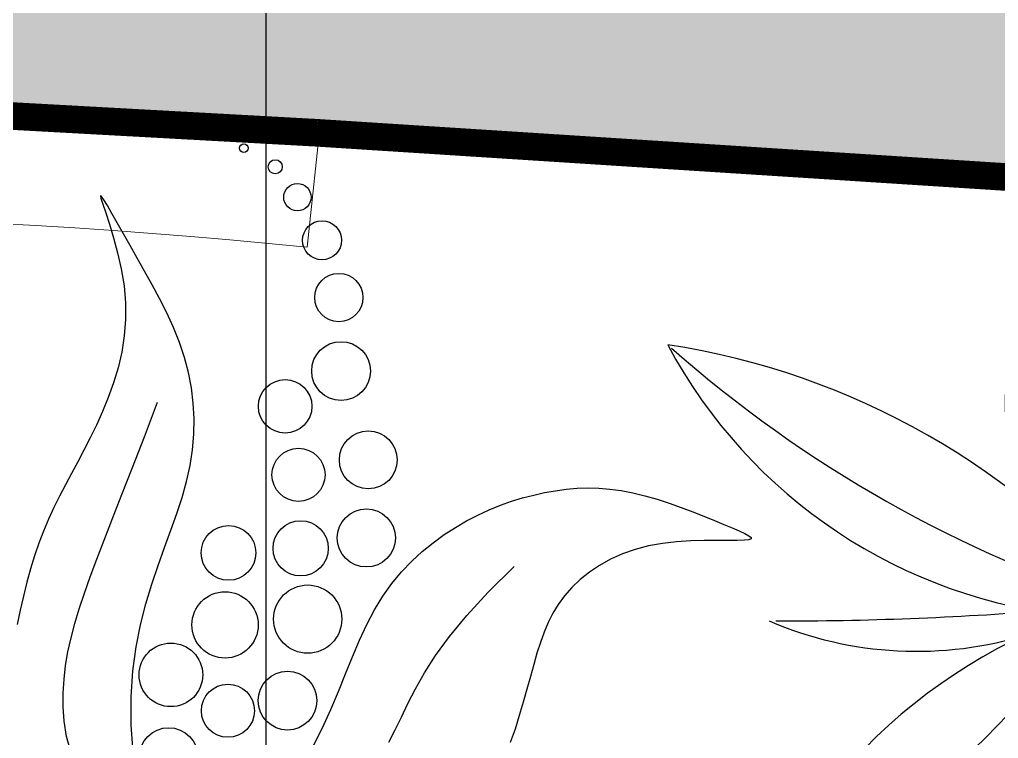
# Model space of a CAD drawing. Header units: millimetres. Extents: x -1030105 to 906887, y -616134 to 1220667.
# Drawn here: x -89436 to -87666, y 568212 to 569512 of the extents above; entities that cross this region are included whole.
import ezdxf
from ezdxf.enums import TextEntityAlignment as Align

# ---------------------------------------------------------------- set-up
doc = ezdxf.new("R2010")
doc.units = ezdxf.units.MM
doc.header["$MEASUREMENT"] = 0
doc.linetypes.add('CENTER', pattern=[2, 1.25, -0.25, 0.25, -0.25])
doc.linetypes.add('DASHED', pattern=[0.75, 0.5, -0.25])
doc.layers.add('A-Furniture', color=143, linetype='Continuous')
doc.layers.add('A-Tree', color=98, linetype='Continuous')
doc.layers.add('A-Wall', color=6, linetype='Continuous', lineweight=9)
doc.styles.add('Arial_Bold', font='arialbd.ttf')

# ---------------------------------------------------------------- blocks, each defined once
blk = doc.blocks.new('CAY8')
at = {"color": 0, "linetype": 'ByBlock'}
for p, q in [((228.54305596823, 579.7767229568726), (227.7849597916083, 579.9934766523456)), ((227.7849597916083, 579.9934766523456), (228.434608818885, 578.5095494208235)), ((228.434608818885, 578.5095494208235), (230.5576977554902, 575.1957228446499)), ((230.5649945906498, 578.0593684473224), (228.54305596823, 579.7767229568726)), ((230.5576977554902, 575.1957228446499), (233.9070890959138, 570.2062252904234)), ((233.7068729003095, 575.0414932372678), (230.5649945906498, 578.0593684473224)), ((237.824788138847, 570.923177440347), (233.7068729003095, 575.0414932372678)), ((233.9070890959138, 570.2062252904234), (238.1574372819105, 563.7661468222304)), ((242.7748375484898, 565.9045011694125), (237.824788138847, 570.923177440347)), ((238.1574372819105, 563.7661468222304), (242.9833967540562, 556.1005775022586)), ((248.4131183706795, 560.1855445386263), (242.7748375484898, 565.9045011694125)), ((242.9833967540562, 556.1005775022586), (248.059621954957, 547.4346073942015)), ((254.5957278474471, 553.966387661103), (248.4131183706795, 560.1855445386263)), ((261.1808487358376, 547.4148060442985), (254.5957278474471, 553.966387661103)), ((248.059621954957, 547.4346073942015), (253.0607673255818, 537.9933265614909)), ((268.0350058553759, 540.569356772643), (261.1808487358376, 547.4148060442985)), ((253.0607673255818, 537.9933265614909), (257.6614873077506, 528.0018250665762)), ((275.0268095418451, 533.4362923239914), (268.0350058553759, 540.569356772643)), ((282.0248701303735, 526.0218651765917), (275.0268095418451, 533.4362923239914)), ((257.6614873077506, 528.0018250665762), (261.5364363427598, 517.6851929732165)), ((288.8977979559586, 518.3323278085609), (282.0248701303735, 526.0218651765917)), ((295.5142033542525, 510.3739326986051), (288.8977979559586, 518.3323278085609)), ((261.5364363427598, 517.6851929732165), (264.4322202932253, 507.2414261919348)), ((264.4322202932253, 507.2414261919348), (266.383250708679, 496.7601440256785)), ((301.7426966605799, 502.1529323244486), (295.5142033542525, 510.3739326986051)), ((307.4518882105276, 493.6755791647975), (301.7426966605799, 502.1529323244486)), ((266.383250708679, 496.7601440256785), (267.4958905588592, 486.3038716249448)), ((312.5322866161023, 484.9470836177225), (307.4518882105276, 493.6755791647975)), ((267.4958905588592, 486.3038716249448), (267.8765028131766, 475.9351341406236)), ((316.9619936003601, 475.9684877633354), (312.5322866161023, 484.9470836177225)), ((574.0653737866178, 478.9300861875254), (580.7422597632412, 481.0038326065423)), ((580.7422597632412, 481.0038326065423), (587.594332094699, 482.7274387717353)), ((587.594332094699, 482.7274387717353), (594.6653872682818, 484.0883997266083)), ((594.6653872682818, 484.0883997266083), (601.9992217712806, 485.0742105147965)), ((601.9992217712806, 485.0742105147965), (609.6396320906588, 485.6723661802625)), ((609.6396320906588, 485.6723661802625), (617.6001742562166, 485.8828667590224)), ((617.6001742562166, 485.8828667590224), (625.7734424629471, 485.7557322617886)), ((625.7734424629471, 485.7557322617886), (634.0217904492038, 485.3534876913272)), ((634.0217904492038, 485.3534876913272), (642.2075719525546, 484.7386580511247)), ((642.2075719525546, 484.7386580511247), (650.193140710895, 483.9737683440781)), ((650.193140710895, 483.9737683440781), (657.8408504617928, 483.1213435736081)), ((657.8408504617928, 483.1213435736081), (665.0130549436017, 482.2439087430048)), ((665.0130549436017, 482.2439087430048), (671.5721078933657, 481.4039888552961)), ((671.5721078933657, 481.4039888552961), (677.3834913730698, 480.6474355832634)), ((677.3834913730698, 480.6474355832634), (682.3252007419742, 479.9534072779807)), ((267.8765028131766, 475.9351341406236), (267.6314504428101, 465.7164567224263)), ((320.7410091633665, 466.7397916012433), (316.9619936003601, 475.9684877633354)), ((554.6478691141547, 470.7330549730123), (561.0619749493653, 473.7821924145919)), ((561.0619749493653, 473.7821924145919), (567.5198776778652, 476.5187044715731)), ((567.5198776778652, 476.5187044715731), (574.0653737866178, 478.9300861875254)), ((682.6484609031413, 473.6936077879818), (676.8276924507754, 472.1419452095815)), ((682.3252007419742, 479.9534072779807), (686.2783596820536, 479.2843889587693)), ((687.0552268439442, 475.0014228683376), (682.6484609031413, 473.6936077879818)), ((686.2783596820536, 479.2843889587693), (689.1240918758067, 478.6028656467188)), ((689.8279648078915, 476.1081159517871), (687.0552268439442, 475.0014228683376)), ((689.1240918758067, 478.6028656467188), (690.7435210063868, 477.8713223612158)), ((691.0177707562925, 477.0522441228259), (689.8279648078915, 476.1081159517871)), ((690.7435210063868, 477.8713223612158), (691.0177707562925, 477.0522441228259)), ((541.8592839485373, 463.7052405252198), (548.2441914064348, 467.3785866987109)), ((548.2441914064348, 467.3785866987109), (554.6478691141547, 470.7330549730123)), ((662.0953712942155, 468.1320071383034), (653.7594302318776, 465.5861964342712)), ((669.8807273076109, 470.3026675283127), (662.0953712942155, 468.1320071383034)), ((676.8276924507754, 472.1419452095815), (669.8807273076109, 470.3026675283127)), ((267.6314504428101, 465.7164567224263), (266.8670964167122, 455.7103645220941)), ((296.0507108769834, 437.3696902261599), (298.3755771013984, 461.1292075637557)), ((323.8693333045321, 457.2609951314462), (320.7410091633665, 466.7397916012433)), ((535.5119165829765, 459.6942589806658), (541.8592839485373, 463.7052405252198)), ((645.1607099419507, 462.6214678108681), (636.5870162451993, 459.1940536630736)), ((653.7594302318776, 465.5861964342712), (645.1607099419507, 462.6214678108681)), ((266.8670964167122, 455.7103645220941), (265.689803705538, 445.9793826892073)), ((326.3469660243809, 447.5320983542715), (323.8693333045321, 457.2609951314462)), ((523.0048815037026, 450.5843598923839), (529.2208591535764, 455.326884593569)), ((529.2208591535764, 455.326884593569), (535.5119165829765, 459.6942589806658)), ((628.3261549623876, 455.2601863848849), (620.6200498271082, 450.7948559098168)), ((636.5870162451993, 459.1940536630736), (628.3261549623876, 455.2601863848849)), ((516.8827534762622, 445.4479274056957), (523.0048815037026, 450.5843598923839)), ((620.6200498271082, 450.7948559098168), (613.5270962238737, 445.8480823284062)), ((265.689803705538, 445.9793826892073), (264.205935279484, 436.5860363743941)), ((328.1739073233057, 437.5531012693918), (326.3469660243809, 447.5320983542715)), ((510.8732449151448, 439.8988296624175), (516.8827534762622, 445.4479274056957)), ((613.5270962238737, 445.8480823284062), (607.0598074487807, 440.4886432690055)), ((264.205935279484, 436.5860363743941), (262.5145546937292, 427.5709669323205)), ((293.8916458321346, 416.3112546407738), (296.0507108769834, 437.3696902261599)), ((329.3501572005207, 427.3240038772656), (328.1739073233057, 437.5531012693918)), ((504.9951256633231, 433.9183091902178), (510.8732449151448, 439.8988296624175)), ((607.0598074487807, 440.4886432690055), (601.2306967988425, 434.7853163603595)), ((499.2744650129043, 427.4886505917038), (504.9951256633231, 433.9183091902178)), ((601.2306967988425, 434.7853163603595), (596.0522775698282, 428.8068792310823)), ((262.5145546937292, 427.5709669323205), (260.6855278454768, 418.8872805300725)), ((329.8757156559604, 416.8448061773688), (329.3501572005207, 427.3240038772656)), ((493.766530048737, 420.5963067634748), (499.2744650129043, 427.4886505917038)), ((596.0522775698282, 428.8068792310823), (591.5370630591442, 422.6221095103774)), ((260.6855278454768, 418.8872805300725), (258.7814212181565, 410.466199539298)), ((329.7797803823069, 406.1071715018279), (329.8757156559604, 416.8448061773688)), ((488.5338873046076, 413.2287726747109), (493.766530048737, 420.5963067634748)), ((536.3946233822953, 399.137192581702), (548.2410569418153, 419.5125427911207)), ((591.5370630591442, 422.6221095103774), (587.6975665629525, 416.2997848269242)), ((291.9140235874966, 397.6537806378929), (293.8916458321346, 416.3112546407738)), ((483.6391033137788, 405.37354329564), (488.5338873046076, 413.2287726747109)), ((587.6975665629525, 416.2997848269242), (584.5463013778735, 409.9086828090094)), ((258.7814212181565, 410.466199539298), (256.8648012942158, 402.2389463308591)), ((329.2083398390405, 395.0694165086552), (329.7797803823069, 406.1071715018279)), ((479.1447446104303, 397.0181135962284), (483.6391033137788, 405.37354329564)), ((584.5463013778735, 409.9086828090094), (582.0790964049247, 403.4967393815768)), ((256.8648012942158, 402.2389463308591), (254.9982345566259, 394.1367432765346)), ((527.0477186799562, 381.0596376957128), (536.3946233822953, 399.137192581702)), ((582.0790964049247, 403.4967393815768), (580.2250429638898, 397.0285236498476)), ((254.9982345566259, 394.1367432765346), (253.2442874878998, 386.0908127467283)), ((290.1334857633865, 381.0971480466342), (291.9140235874966, 397.6537806378929)), ((328.3365801785858, 383.6815211880548), (329.2083398390405, 395.0694165086552)), ((475.1133777272353, 388.1499785463766), (479.1447446104303, 397.0181135962284)), ((580.2250429638898, 397.0285236498476), (578.8965479783601, 390.4477630155689)), ((253.2442874878998, 386.0908127467283), (251.6655265710087, 378.0323771135463)), ((471.6075691988972, 378.7566331159851), (475.1133777272353, 388.1499785463766)), ((578.8965479783601, 390.4477630155689), (578.0060183729747, 383.6981848801606)), ((288.5656739813003, 366.3412366972934), (290.1334857633865, 381.0971480466342)), ((327.3396875521885, 371.893465529969), (328.3365801785858, 383.6815211880548)), ((519.846842511799, 365.026651733433), (527.0477186799562, 381.0596376957128)), ((578.0060183729747, 383.6981848801606), (577.465861071194, 376.7235166445189)), ((251.6655265710087, 378.0323771135463), (250.324518289317, 369.8926587475235)), ((468.6898855581549, 368.8255722744962), (471.6075691988972, 378.7566331159851)), ((577.465861071194, 376.7235166445189), (577.1884829970022, 369.467485710129)), ((250.324518289317, 369.8926587475235), (249.2702730536275, 361.6133008852066)), ((287.2262298613587, 353.0859264199044), (288.5656739813003, 366.3412366972934)), ((326.392848112142, 359.655229524602), (327.3396875521885, 371.893465529969)), ((466.3832678910931, 358.3541907893468), (468.6898855581549, 368.8255722744962)), ((577.1884829970022, 369.467485710129), (577.0862910754313, 361.8738194786729)), ((249.2702730536275, 361.6133008852066), (248.4975769907196, 353.1776302195303)), ((514.4384945542351, 350.7850082956011), (519.846842511799, 365.026651733433)), ((577.0862910754313, 361.8738194786729), (577.0716922290903, 353.8862453512429)), ((325.6712480098886, 346.9167931620923), (326.392848112142, 359.655229524602)), ((464.5521554935785, 347.3794826158282), (466.3832678910931, 358.3541907893468)), ((577.0716922290903, 353.8862453512429), (577.0612644822559, 345.4745428444894)), ((248.4975769907196, 353.1776302195303), (247.9876601554006, 344.5793943103581)), ((286.1307950244682, 341.0310970442388), (287.2262298613587, 353.0859264199044)), ((463.0213622137107, 335.9483415063096), (464.5521554935785, 347.3794826158282)), ((510.4691744838074, 338.0814809828244), (514.4384945542351, 350.7850082956011)), ((247.9876601554006, 344.5793943103581), (247.7217526035256, 335.8123407153926)), ((325.3500733980491, 333.6281364324477), (325.6712480098886, 346.9167931620923)), ((577.0612644822559, 345.4745428444894), (576.9882702519917, 336.7126999365737)), ((247.7217526035256, 335.8123407153926), (247.6810843898365, 326.8702169932531)), ((285.2950110915353, 329.8766283996101), (286.1307950244682, 341.0310970442388)), ((461.6157018993927, 324.1076612130946), (463.0213622137107, 335.9483415063096)), ((507.5853819769927, 326.6628433964306), (510.4691744838074, 338.0814809828244)), ((576.9882702519917, 336.7126999365737), (576.7901430567017, 327.700756720953)), ((284.737648007098, 319.3583522138233), (285.2950110915353, 329.8766283996101)), ((325.6045104283276, 319.739239325414), (325.3500733980491, 333.6281364324477)), ((247.6810843898365, 326.8702169932531), (247.8468855694027, 317.7467707034757)), ((460.1599883990511, 311.904335488618), (461.6157018993927, 324.1076612130946)), ((505.4336167103993, 316.2758691365034), (507.5853819769927, 326.6628433964306)), ((576.7901430567017, 327.700756720953), (576.4043164121704, 318.5387532918703)), ((247.8468855694027, 317.7467707034757), (248.2003861974245, 308.4357494038286)), ((284.4899890125762, 309.3559078017734), (284.737648007098, 319.3583522138233)), ((326.6261512537258, 305.1753045594978), (325.6045104283276, 319.739239325414)), ((503.6603783600458, 306.6673318035846), (505.4336167103993, 316.2758691365034)), ((576.4043164121704, 318.5387532918703), (575.7682238371945, 309.326729741997)), ((458.4790355601963, 299.3852580856419), (460.1599883990511, 311.904335488618)), ((248.2003861974245, 308.4357494038286), (248.7228163289055, 298.9309006529311)), ((284.5864456734143, 299.7848863756026), (284.4899890125762, 309.3559078017734)), ((328.6722120328941, 289.7624257638618), (326.6261512537258, 305.1753045594978)), ((501.9575272526945, 297.6105781420429), (503.6603783600458, 306.6673318035846)), ((285.0614295553842, 290.560879148763), (284.5864456734143, 299.7848863756026)), ((456.3976572317133, 286.5973227561426), (458.4790355601963, 299.3852580856419)), ((500.1983663103547, 288.9852474664458), (501.9575272526945, 297.6105781420429)), ((285.9493522243883, 281.599477333004), (285.0614295553842, 290.560879148763)), ((332.016314926108, 273.3019192963638), (328.6722120328941, 289.7624257638618)), ((453.7406672610468, 273.5874232524238), (456.3976572317133, 286.5973227561426)), ((287.2846252453473, 272.8162721409262), (285.9493522243883, 281.599477333004)), ((289.1016601840984, 264.1268547854579), (287.2846252453473, 272.8162721409262)), ((336.9320820922676, 255.5951015136834), (332.016314926108, 273.3019192963638)), ((291.4348686064786, 255.4468164788723), (289.1016601840984, 264.1268547854579)), ((294.4064981465654, 246.6763498846503), (291.4348686064786, 255.4468164788723)), ((343.6931356924342, 236.4432887743988), (336.9320820922676, 255.5951015136834)), ((298.4901407165689, 237.6540534728065), (294.4064981465654, 246.6763498846503)), ((304.2472242973981, 228.2031271637115), (298.4901407165689, 237.6540534728065))]:
    blk.add_line(p, q, dxfattribs=at)
for centre, radius in [((308.871727297048, 634.0487209166113), 2.81873166861981), ((331.5741172537182, 627.7466843330785), 4.545372486394402), ((350.4927755512927, 612.6217852167556), 8.822843673474523), ((373.1951655079629, 589.93442711227), 12.60709149153757), ((393.3750590308209, 557.1638217898453), 15.59099735597442), ((407.2487244603126, 511.7891244401562), 18.94813183971715), ((378.4606751219708, 480.3368960959069), 17.24927962176853), ((439.3253496173438, 461.1292075637557), 18.66978943225168), ((398.4200259157897, 439.945839492686), 17.14734747035369), ((451.3922691483695, 412.2168672088392), 18.73870680104093), ((412.2937173283954, 394.5711421433898), 17.82511153813365), ((368.1501726403385, 379.446243026674), 17.64572506551252), ((428.6898791916992, 351.7172707428927), 22.01284316869965), ((378.2401323929316, 334.0715456774433), 21.3969291632495), ((429.9511144170483, 297.5197108608718), 18.94815065717508), ((353.0152719851048, 293.7384813667904), 20.51842207483037), ((394.6362942566284, 281.1344081992011), 17.14438200037023), ((365.6277021891819, 242.0617474335031), 19.07366132155314)]:
    blk.add_circle(centre, radius, dxfattribs=at)
blk = doc.blocks.new('C2')
at = {"layer": 'A-Tree', "color": 8}
for centre, radius, start, end in [((1840.520802863575, 614.663511470193), 1710.013328275341, 170.2399811561488, 186.1147769933549), ((597.8066810533492, 647.4478162748856), 512.9644939609045, 150.2411395785226, 205.8089924024951), ((-319.6332879893016, 679.0836772795301), 522.1291424384847, 354.3326332317999, 25.28039436258732), ((-212.9250783589523, 1393.706720260845), 1033.274465553102, 289.6317747364299, 316.9415872008503), ((678.9583471508013, 29.49553686170839), 671.2071327478785, 101.2486208017848, 143.9898653391894), ((119.8017681216515, 874.5129376781988), 467.1576890094693, 274.4072576754843, 336.4430840679565), ((339.0637494305702, 477.7074091385002), 205.6003621570023, 101.4267094931179, 190.9876748326544), ((460.7013213895043, 408.7795932609588), 318.5844515836241, 121.9055202391609, 175.1858926215441), ((1238.200356553214, 234.6638037646771), 1039.70912533752, 154.6853166608095, 162.4500908880103), ((-394.1196820032856, -16.28424253803678), 678.7830739472802, 39.14999690914021, 81.38898289978646), ((119.8017681216515, 874.5129376781988), 467.1576890094693, 208.0484010644241, 264.6491229276512), ((473.6763151883424, 1516.111589349457), 1152.672504959493, 228.5744525952278, 252.384215517872), ((161.3379898599887, 602.3140435382957), 148.8271279052569, 169.1166209036329, 218.9555886236376), ((-17.29247572167515, 489.9658467163681), 144.1551195271773, 42.83736663617832, 76.97863792041294), ((-675.6265686209008, 122.8727199833374), 857.8705761906325, 20.51383794556775, 36.02424014850644), ((278.738285768326, 727.5477068470209), 304.278219035058, 261.6388708216413, 315.6255062312309), ((-362.4759722851959, 2596.584024063079), 2251.977424759328, 286.3355012364549, 292.4150150611594), ((354.8739890010984, 551.3400760767981), 146.7974213737446, 257.3556793837414, 344.3532487187752), ((-1212.861913616427, 1507.635573408741), 1708.312600899444, 305.4463593761205, 320.7381539293926), ((-319.6332879893016, 679.0836772795301), 522.1291424384847, 330.7697376170311, 331.9367160107736), ((240.827546373308, -57.77903458592482), 496.9278064683223, 104.1284180658103, 160.1467714826719), ((553.2720437054159, 318.8653606564039), 446.3301478634169, 166.3602607862572, 232.9473873304876), ((222.8508834598761, 78.65597689687274), 344.823888887098, 19.43419249484991, 107.435705152585), ((-34.96195786917815, 106.5881998699042), 350.9507541514024, 6.507278463115689, 62.36089659900944), ((-321.3298327564044, 547.7226396792103), 446.9018688599547, 282.2423311989974, 341.7320937913137), ((-189.9491252961816, 3449.078696529206), 3043.983831225277, 269.91002825064, 274.5019943887826), ((1308.343660235485, 576.0264644791023), 1192.382886922759, 188.0958949225132, 210.722578142023), ((486.077814778153, 461.5422813013429), 359.2264137293816, 188.5552242675603, 241.3288961956136), ((-509.9640583559885, -226.3472040423658), 903.3571745151023, 24.75992225526024, 44.64727991474892), ((776.6502670997143, 1214.233641913161), 1030.057604216278, 231.5416259423199, 257.1763624081367), ((18.22038746716134, -322.4153765899828), 747.4321797232111, 46.14831984268555, 80.37107364285058), ((-67.36023888764612, 715.2663625454297), 337.6292509965691, 246.7315023999685, 287.3970904032515), ((423.9871086181593, 217.0607059827889), 369.8270333400882, 155.9892964331983, 202.8399613678449), ((921.5218744179001, 133.2178408322507), 840.488187284618, 165.0603950652925, 184.073746994936), ((207.7481049136404, 208.9563885416137), 186.2569995667042, 154.5275994809214, 228.0163014909153), ((-394.1196820032856, -16.28424253803678), 678.7830739472802, 358.2221592825441, 17.85830694949557)]:
    blk.add_arc(centre, radius, start, end, dxfattribs=at)
blk = doc.blocks.new('CÂY')
at = {"layer": 'A-Tree', "color": 8, "ltscale": 10, "xscale": 2.803183510899545, "yscale": 2.803183510899545, "zscale": 2.803183510899545, "rotation": 344.7182619397978}
blk.add_blockref('CAY8', (-1140.295243937842, 58681.97705247079), dxfattribs=at)
at = {"layer": 'A-Tree', "color": 8, "ltscale": 10, "xscale": 2, "yscale": 2, "zscale": 2}
blk.add_blockref('C2', (1514.820891162308, 58502.80491741677), dxfattribs=at)
blk = doc.blocks.new('BỐ TRÍ LAY OUT')
at = {"layer": 'A-Furniture', "color": 3}
blk.add_blockref('CÂY', (4286.75486311756, 4469.288343299762), dxfattribs=at)
blk = doc.blocks.new('*U1487')
at = {"color": 8, "linetype": 'CENTER', "ltscale": 500}
blk.add_line((-6401.947800033063, 7821.122373916886), (-6401.947800033064, 8224.897619178022), dxfattribs=at)
at = {"style": 'Arial_Bold'}
blk.add_attdef('TRUC', text='', height=2.5, dxfattribs=at).set_placement((-6401.947800032925, 7811.817619178007), align=Align.MIDDLE_CENTER)
blk = doc.blocks.new('TRỤC')
at = {"color": 0, "xscale": 199.9999999999901, "yscale": 199.9999999999901, "zscale": 199.9999999999901}
blk.add_blockref('*U1487', (1292989.560006554, -1575802.327948784), dxfattribs=at)
blk = doc.blocks.new('TƯỜNG KIẾN TRÚC')
at = {"color": 0}
blk.add_lwpolyline([(-59109.45050007258, -10951.41178502212, 0.3007712608834658), (-59433.48834112042, -20977.9515451272, -0.1109267746102993), (-58324.95049999893, -25392.9117849312, 0.2744959358900485), (-54764.67693125011, -30745.50201954215), (-54870.07724847212, -30916.70735113195, -0.2737434813125313), (-58524.82350961678, -25400.4982577007, 0.110781498324218), (-59608.28799956816, -21075.5089369925, -0.3003100924078351), (-59276.732707736, -10841.56509468262, 0.1203599662711941), (-56712.10026304639, -2725.501215154189, -0.428868107866043), (-44402.02985209874, 7806.991538148141), (-44422.95049881186, 7608.088214958785, 0.4288927192910423), (-56512.45050001712, -2737.411785252159, -0.1204783687929575)], format="xyb", close=True, dxfattribs=at)
blk = doc.blocks.new('KIẾN TRÚC')
h = blk.add_hatch(color=9)
h.dxf.hatch_style = 1
edge = h.paths.add_edge_path(flags=16)
edge.add_line((62281.95049999998, 27412.02927138517), (55232.82389649404, 27412.02927138505))
edge.add_arc((32545.50878812408, 30716.66293956665), 22926.72829924391, 284.53695158247865, 351.7125813344091, ccw=False)
edge.add_line((38300.21700792988, 8523.911784915952), (13217.51784992669, 8523.911784910597))
edge.add_arc((23753.10182550838, 24110.84943410289), 18813.58963585476, 227.7677182561868, 235.9442986410003, ccw=False)
edge.add_arc((7788.819823088517, 12733.3910908635), 4187.039666959467, 236.0590124962323, 322.4360737019827, ccw=False)
edge.add_arc((13873.5970987339, 18503.25729619298), 12505.26566685072, 190.8327360748526, 227.6605687844487, ccw=False)
edge.add_arc((25477.52443721271, 20792.18331255531), 24332.69085544715, 180.6832153365221, 190.991126688788, ccw=False)
edge.add_arc((3282.93561756362, 20557.21277457592), 2137.084471138149, 101.08076224722828, 181.479400931386, ccw=False)
edge.add_line((2872.204064266523, 22654.45611475036), (4986.06665855035, 23013.11448664329))
edge.add_arc((28039.69241930227, 24288.4119512235), 23088.87273861522, 153.2014320220877, 183.1663029992741, ccw=False)
edge.add_arc((10232.26976538847, 40544.64471371844), 6483.106001901682, 182.8401094538115, 244.3962742115525, ccw=False)
edge.add_arc((-6425.00274742386, 39970.86676714511), 10185.26120742048, 1.420812516492314, 26.70695635716553)
edge.add_arc((10590.58143904217, 49414.25633883046), 9292.69259551461, 144.7133172211654, 211.5754885360199, ccw=False)
edge.add_arc((-12326.15115191392, 64090.21360378864), 17935.64217367859, 328.7375359512051, 356.1899532233969)
edge.add_arc((16735.32676788772, 62308.59922571364), 11181.04393981935, 84.1243873636841, 176.9761863570094, ccw=False)
edge.add_arc((20708.98128665387, 99752.52490135818), 26473.21942281876, 263.8653720447036, 288.4869561324928)
edge.add_arc((35667.35201082098, 54479.70646712999), 21207.13938727637, 73.35106851793267, 108.03023985438841, ccw=False)
edge.add_arc((44765.46109434243, 84516.17499720305), 10177.42256554817, 252.7258710955127, 285.7130125077479)
edge.add_arc((49658.99676799333, 68415.98596348311), 6655.601145545619, 49.49953772748103, 108.7311152981473, ccw=False)
edge.add_arc((48035.04809900769, 66009.84854850778), 9545.540963997893, -2.328829575281418, 51.46764420018991, ccw=False)
edge.add_line((57572.70516659174, 65621.96975748474), (49483.50000000001, 65623.9117849106))
edge.add_line((49483.50000000001, 65623.9117849106), (62281.95049999965, 65623.9117849191))
edge.add_line((62281.95049999965, 65623.9117849191), (62281.95049999998, 27412.02927138517))
h.paths.add_polyline_path([(0, 77895.5), (64428.50000000001, 77895.5), (64428.50000000001, -0.577250000089407), (-1.792749999687658, 0.577250000089407)])
at = {"color": 3}
blk.add_blockref('TRỤC', (5188.757962470409, 8718.304113260703), dxfattribs=at)
at = {"layer": 'A-Wall'}
blk.add_blockref('TƯỜNG KIẾN TRÚC', (62285.79396247002, 65615.61311326921), dxfattribs=at)

msp = doc.modelspace()

# ---------------------------------------------------------------- linework, layer by layer
at = {"color": 1, "linetype": 'DASHED', "ltscale": 1000, "const_width": 50}
msp.add_lwpolyline([(-95670.36382637039, 506057.7127576224, -0.1976179126471055), (-98776.4909959755, 504407.8530505756, -0.1933850795687879), (-101327.4665850348, 505136.2682151492, -0.1620892894414481), (-105187.3251048478, 512029.4862030041, -0.0450071005246337), (-105631.9365025142, 516378.5384931223, -0.3659412979444954), (-103906.2959357335, 518530.9561147504), (-101743.9030274843, 518897.8486090698, -0.1357393945070406), (-99338.88206733699, 530570.340333024, -0.2750178852905023), (-103021.3730096331, 536099.9135275302, 0.1107814983251507), (-104104.8374997806, 540424.9028483479, -0.3003100923854334), (-103773.2822078853, 550658.8466900261, 0.1203599662960986), (-101208.6497629923, 558774.9105705839, -0.4288681078624456), (-88898.57935298752, 569307.4033231586, 0.107847157214301), (-77675.15854412533, 570521.9329957211, -0.1524819869208155), (-65035.16077594279, 570674.3053047663, 0.1449358142641596), (-59256.79872041271, 570595.5800135372, -0.2643588036035894), (-52796.99522499467, 569353.4099046133, -0.2237263001650759), (-49205.79483340826, 561498.4697574847), (-44496.54950000049, 561500.4117849191), (-44496.54950000002, 523288.5292713851), (-51545.67610350606, 523288.5292713851, -0.3011393681377011), (-68478.28299209109, 504400.4117849106), (-93560.98215007345, 504400.4117849106, -0.03627546227429911), (-95670.36382637039, 506057.7127576224)], format="xyb", dxfattribs=at)

# ---------------------------------------------------------------- block references
at = {"color": 3}
for name, p in [('KIẾN TRÚC', (-106778.5, 495876.5)), ('BỐ TRÍ LAY OUT', (-93480.29286311776, 504642.1131132607))]:
    msp.add_blockref(name, p, dxfattribs=at)

doc.saveas('drawing.dxf')
